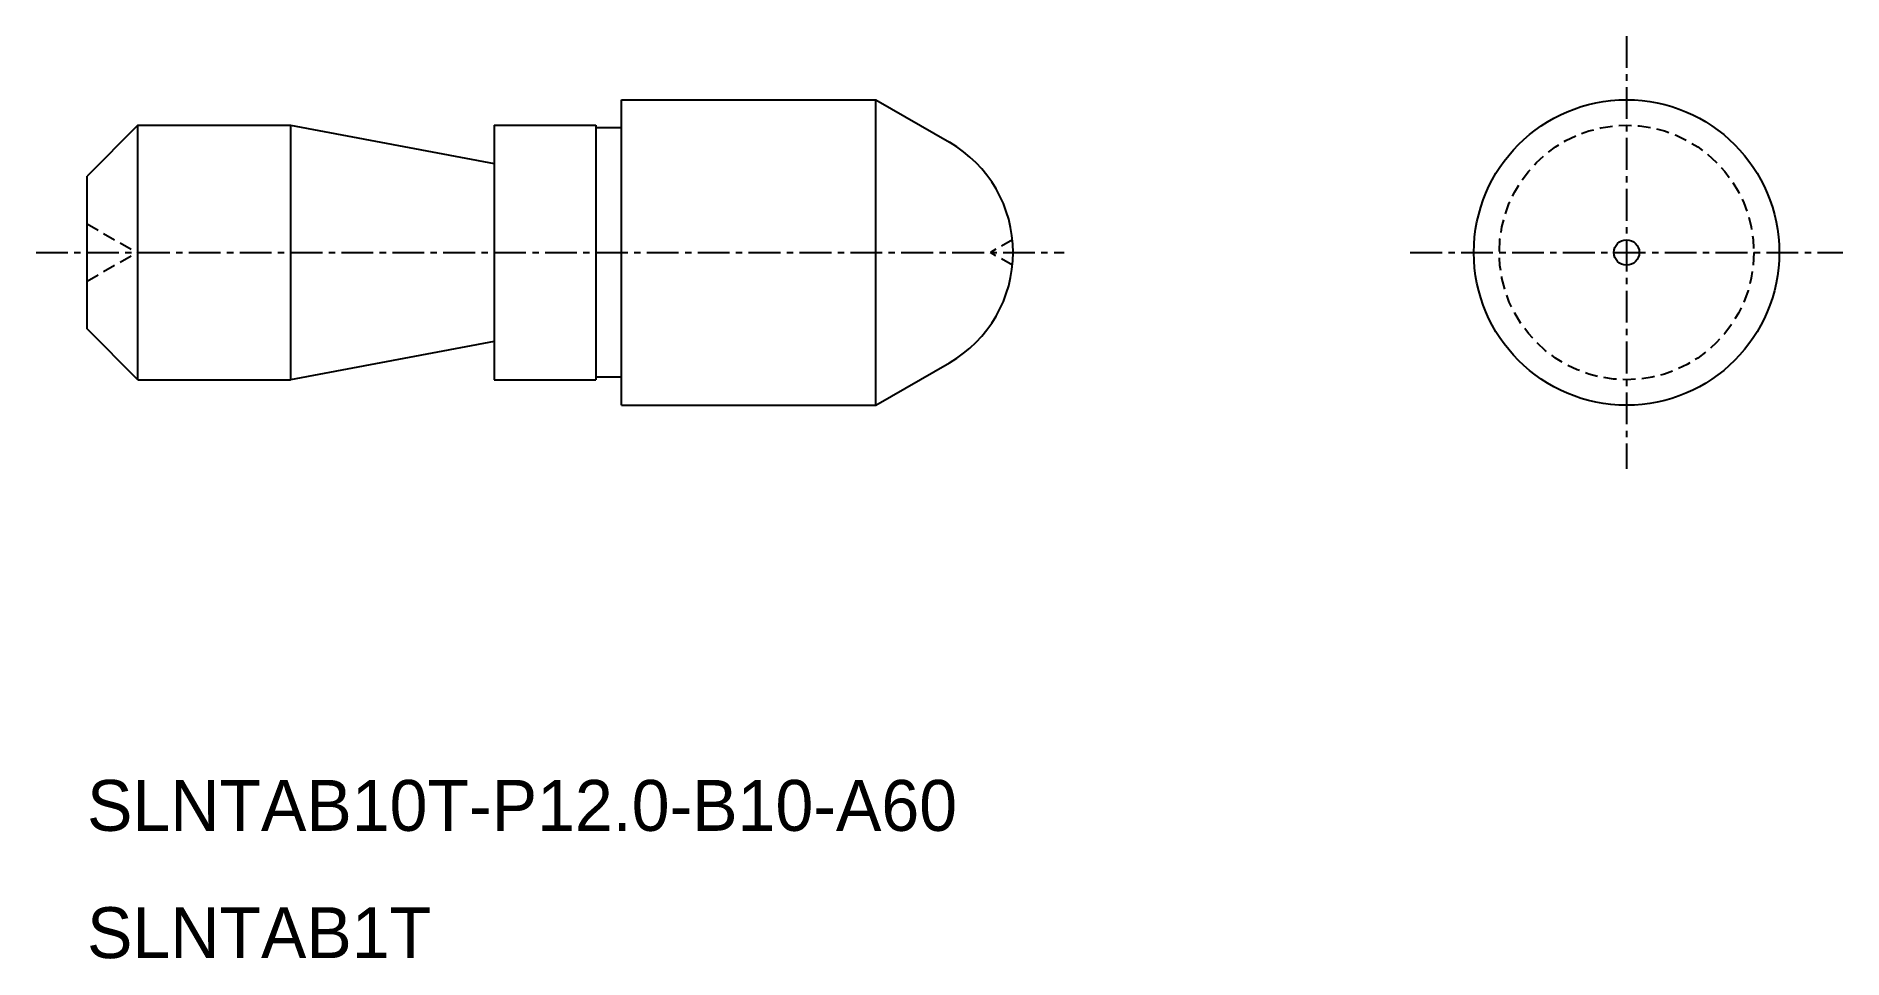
# Model space of a CAD drawing. Extents: x -1880.5 to -1809.5, y -727.4 to -691.2.
import ezdxf

# ---------------------------------------------------------------- set-up
doc = ezdxf.new("R2010")
doc.units = 0
doc.linetypes.add('CENTER', pattern=[2, 1.25, -0.25, 0.25, -0.25])
doc.linetypes.add('DASHED', pattern=[0.75, 0.5, -0.25])
doc.layers.get('0').update_dxf_attribs({"linetype": 'CONTINUOUS'})
doc.layers.add('CENTER', color=1, linetype='CENTER')

msp = doc.modelspace()

# ---------------------------------------------------------------- linework, layer by layer
at = {"color": 7, "linetype": 'CONTINUOUS'}
for p, q in [((-1857.526, -693.66), (-1847.526, -693.66)), ((-1857.526, -705.66), (-1857.526, -693.66)), ((-1847.526, -705.66), (-1847.526, -693.66)), ((-1847.526, -693.66), (-1844.633, -695.33)), ((-1876.526, -694.66), (-1878.526, -696.66)), ((-1876.526, -694.66), (-1870.526, -694.66)), ((-1870.526, -694.66), (-1870.526, -704.66)), ((-1870.526, -694.66), (-1862.526, -696.16)), ((-1862.526, -694.66), (-1862.526, -704.66)), ((-1862.526, -694.66), (-1858.526, -694.66)), ((-1858.526, -694.66), (-1858.526, -704.66)), ((-1857.526, -694.76), (-1858.526, -694.76)), ((-1878.526, -702.66), (-1878.526, -696.66)), ((-1876.526, -704.66), (-1878.526, -702.66)), ((-1862.526, -703.16), (-1870.526, -704.66)), ((-1847.526, -705.66), (-1844.633, -703.99)), ((-1876.526, -704.66), (-1870.526, -704.66)), ((-1862.526, -704.66), (-1858.526, -704.66)), ((-1857.526, -704.56), (-1858.526, -704.56)), ((-1857.526, -705.66), (-1847.526, -705.66))]:
    msp.add_line(p, q, dxfattribs=at)
at = {"color": 3, "linetype": 'DASHED'}
for p, q in [((-1878.526, -698.535), (-1876.577, -699.66)), ((-1842.158, -699.16), (-1843.024, -699.66)), ((-1878.526, -700.785), (-1876.577, -699.66)), ((-1842.158, -700.16), (-1843.024, -699.66))]:
    msp.add_line(p, q, dxfattribs=at)
msp.add_circle((-1818.026, -699.66), 5, dxfattribs=at)
at = {"color": 7, "linetype": 'CONTINUOUS'}
msp.add_arc((-1847.133, -699.66), 5, 300, 60, dxfattribs=at)
at = {"layer": 'CENTER', "color": 1, "linetype": 'CENTER'}
for p, q in [((-1818.026, -691.16), (-1818.026, -708.16)), ((-1880.526, -699.66), (-1840.133, -699.66)), ((-1826.526, -699.66), (-1809.526, -699.66))]:
    msp.add_line(p, q, dxfattribs=at)
at = {"layer": 'CENTER', "color": 7, "linetype": 'CONTINUOUS'}
msp.add_line((-1876.526, -704.66), (-1876.526, -694.66), dxfattribs=at)
for radius in [6, 0.5]:
    msp.add_circle((-1818.026, -699.66), radius, dxfattribs=at)

# ---------------------------------------------------------------- texts
at = {"color": 7, "linetype": 'CONTINUOUS'}
for s, p in [('SLNTAB10T-P12.0-B10-A60', (-1878.526, -722.381)), ('SLNTAB1T', (-1878.526, -727.381))]:
    msp.add_text(s, height=2, dxfattribs=at).set_placement(p)

doc.saveas('drawing.dxf')
